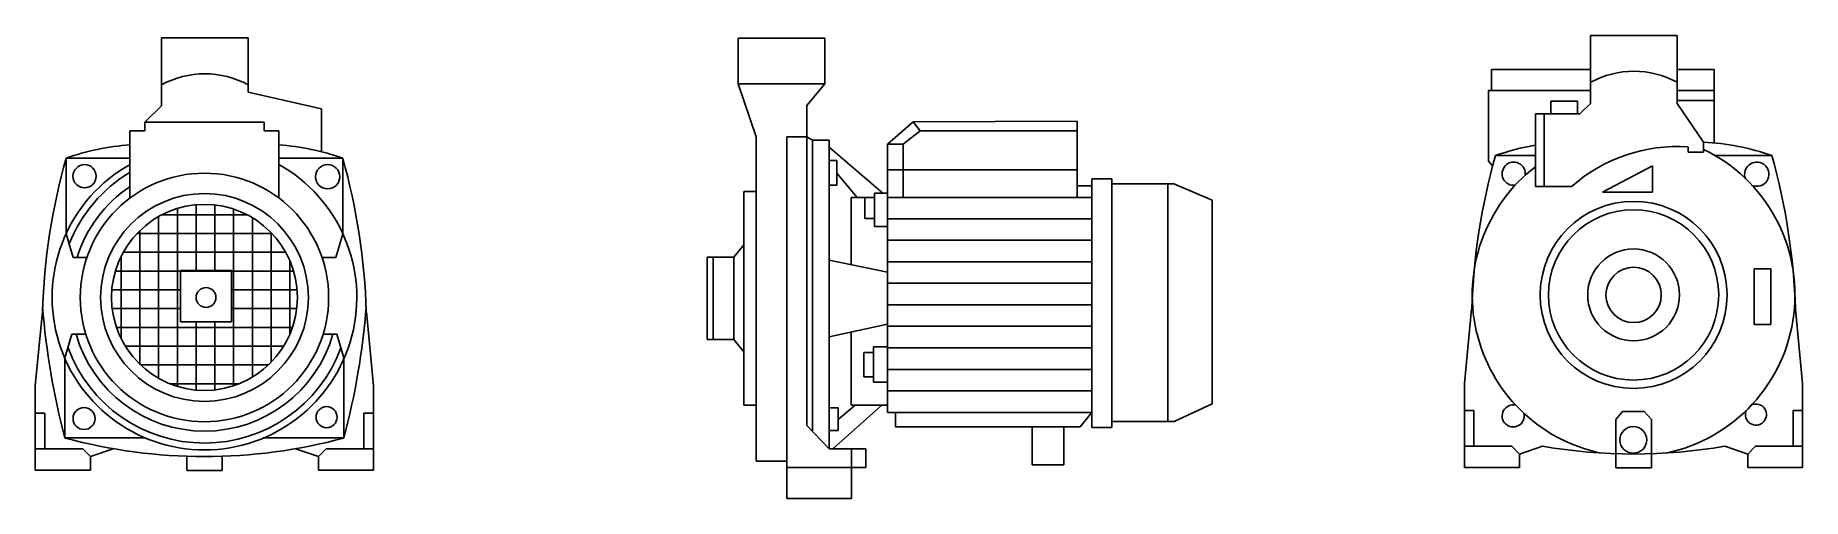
# Model space of a CAD drawing. Header units: millimetres. Extents: x 2254.8 to 2342.1, y 1580.8 to 1649.5.
# Drawn here: x 2254.764 to 2255.8, y 1649.261 to 1649.533 of the extents above; entities outside this region: 1.
import ezdxf

# ---------------------------------------------------------------- set-up
doc = ezdxf.new("R2010")
doc.units = ezdxf.units.MM
doc.layers.add('BOMBA', color=5, linetype='Continuous')

msp = doc.modelspace()

# ---------------------------------------------------------------- linework, layer by layer
msp.add_line((2293.4279, 1580.7636), (2342.1279, 1580.7636))
at = {"layer": 'BOMBA'}
for p, q in [((2255.6755, 1649.5053), (2255.6755, 1649.5328)), ((2255.7263, 1649.5328), (2255.6755, 1649.5328)), ((2255.7263, 1649.5053), (2255.7263, 1649.5328)), ((2254.8376, 1649.5038), (2254.8376, 1649.5313)), ((2254.8884, 1649.5313), (2254.8376, 1649.5313)), ((2254.8884, 1649.5038), (2254.8884, 1649.5313)), ((2255.1758, 1649.5311), (2255.2266, 1649.5311)), ((2255.1758, 1649.5045), (2255.1758, 1649.5311)), ((2255.2266, 1649.5311), (2255.2266, 1649.5045)), ((2255.6174, 1649.5005), (2255.6174, 1649.5128)), ((2255.6174, 1649.5128), (2255.6755, 1649.5128)), ((2255.7263, 1649.5128), (2255.748, 1649.5128)), ((2255.748, 1649.5128), (2255.748, 1649.4698)), ((2254.8376, 1649.4915), (2254.8376, 1649.5038)), ((2254.8884, 1649.5038), (2254.8884, 1649.4995)), ((2255.2266, 1649.5045), (2255.1758, 1649.5045)), ((2255.1862, 1649.4734), (2255.1758, 1649.5045)), ((2255.2159, 1649.4918), (2255.2266, 1649.5045)), ((2255.6755, 1649.493), (2255.6755, 1649.5053)), ((2255.7263, 1649.5053), (2255.7263, 1649.501)), ((2254.8278, 1649.482), (2254.8376, 1649.4915)), ((2254.8884, 1649.4995), (2254.9315, 1649.4898)), ((2255.2159, 1649.4734), (2255.2159, 1649.4918)), ((2255.6157, 1649.4591), (2255.6157, 1649.5005)), ((2255.6157, 1649.5005), (2255.6755, 1649.5005)), ((2255.6521, 1649.4868), (2255.6521, 1649.4943)), ((2255.6521, 1649.4943), (2255.6679, 1649.4943)), ((2255.6679, 1649.4943), (2255.6679, 1649.4868)), ((2255.6691, 1649.4868), (2255.6755, 1649.493)), ((2255.7263, 1649.493), (2255.7263, 1649.501)), ((2255.7263, 1649.5005), (2255.748, 1649.5005)), ((2255.7263, 1649.4946), (2255.748, 1649.4946)), ((2255.7263, 1649.493), (2255.7417, 1649.4703)), ((2254.8628, 1649.482), (2254.8278, 1649.482)), ((2254.8278, 1649.482), (2254.8278, 1649.477)), ((2254.8628, 1649.482), (2254.8978, 1649.482)), ((2254.8978, 1649.482), (2254.8978, 1649.477)), ((2254.9315, 1649.4898), (2254.9315, 1649.4646)), ((2255.2784, 1649.4821), (2255.2633, 1649.469)), ((2255.2784, 1649.4821), (2255.3744, 1649.4825)), ((2255.2784, 1649.4821), (2255.2825, 1649.477)), ((2255.3744, 1649.4825), (2255.3744, 1649.4379)), ((2255.6432, 1649.4443), (2255.6432, 1649.4868)), ((2255.6432, 1649.4868), (2255.6691, 1649.4868)), ((2255.6482, 1649.4443), (2255.6482, 1649.4868)), ((2254.8278, 1649.477), (2254.8191, 1649.477)), ((2254.8191, 1649.477), (2254.8191, 1649.4376)), ((2254.8978, 1649.477), (2254.9064, 1649.477)), ((2254.9064, 1649.477), (2254.9064, 1649.4376)), ((2255.1862, 1649.2834), (2255.1862, 1649.4734)), ((2255.2043, 1649.2615), (2255.2043, 1649.4734)), ((2255.2043, 1649.4734), (2255.2159, 1649.4734)), ((2255.2159, 1649.4734), (2255.2159, 1649.3043)), ((2255.2192, 1649.4714), (2255.2159, 1649.4734)), ((2255.2192, 1649.4714), (2255.2291, 1649.4714)), ((2255.2192, 1649.4714), (2255.2192, 1649.3009)), ((2255.2291, 1649.4714), (2255.2291, 1649.2907)), ((2255.2825, 1649.477), (2255.2724, 1649.469)), ((2255.2825, 1649.477), (2255.3744, 1649.477)), ((2254.7817, 1649.4165), (2254.7817, 1649.4609)), ((2254.7817, 1649.4609), (2254.8191, 1649.4609)), ((2254.9064, 1649.4609), (2254.9439, 1649.4609)), ((2254.9439, 1649.4609), (2254.9439, 1649.4165)), ((2255.2606, 1649.4403), (2255.2291, 1649.4674)), ((2255.2633, 1649.4379), (2255.2633, 1649.469)), ((2255.2724, 1649.469), (2255.2633, 1649.469)), ((2255.2724, 1649.4379), (2255.2724, 1649.469)), ((2255.6196, 1649.4624), (2255.6432, 1649.4624)), ((2255.7326, 1649.4644), (2255.7326, 1649.4675)), ((2255.7417, 1649.4644), (2255.7326, 1649.4644)), ((2255.7417, 1649.4703), (2255.7417, 1649.4644)), ((2255.7484, 1649.4624), (2255.7818, 1649.4624)), ((2255.2291, 1649.4595), (2255.2336, 1649.4595)), ((2255.2336, 1649.4595), (2255.2336, 1649.445)), ((2255.2336, 1649.4522), (2255.2455, 1649.4379)), ((2255.3744, 1649.454), (2255.2633, 1649.454)), ((2255.618, 1649.4565), (2255.6157, 1649.4591)), ((2255.7117, 1649.4564), (2255.6825, 1649.4409)), ((2255.7117, 1649.4409), (2255.7117, 1649.4564)), ((2255.1862, 1649.4414), (2255.1791, 1649.4414)), ((2255.1791, 1649.4414), (2255.1791, 1649.3788)), ((2255.2336, 1649.445), (2255.2291, 1649.445)), ((2255.2557, 1649.4209), (2255.2557, 1649.4403)), ((2255.2557, 1649.4403), (2255.2633, 1649.4403)), ((2255.3744, 1649.4446), (2255.383, 1649.4446)), ((2255.383, 1649.3031), (2255.383, 1649.4488)), ((2255.383, 1649.4488), (2255.3947, 1649.4488)), ((2255.3947, 1649.4488), (2255.3947, 1649.4458)), ((2255.3947, 1649.3066), (2255.3947, 1649.4458)), ((2255.3947, 1649.4458), (2255.4312, 1649.4458)), ((2255.4277, 1649.3065), (2255.4277, 1649.4458)), ((2255.4312, 1649.4458), (2255.4537, 1649.4362)), ((2255.6432, 1649.4443), (2255.6644, 1649.4443)), ((2255.6825, 1649.4409), (2255.7117, 1649.4409)), ((2254.8469, 1649.3271), (2254.8469, 1649.4315)), ((2254.8579, 1649.3951), (2254.8579, 1649.4336)), ((2254.8689, 1649.3951), (2254.8689, 1649.4334)), ((2254.8799, 1649.3275), (2254.8799, 1649.431)), ((2255.2557, 1649.4379), (2255.2419, 1649.4379)), ((2255.2419, 1649.4379), (2255.2419, 1649.3985)), ((2255.2499, 1649.4256), (2255.2499, 1649.4379)), ((2255.2633, 1649.312), (2255.2633, 1649.4379)), ((2255.2633, 1649.4379), (2255.383, 1649.4379)), ((2255.4537, 1649.4362), (2255.4537, 1649.317)), ((2254.8359, 1649.3318), (2254.8359, 1649.4268)), ((2254.8379, 1649.4278), (2254.8877, 1649.4278)), ((2254.8909, 1649.3326), (2254.8909, 1649.426)), ((2255.2557, 1649.4256), (2255.2499, 1649.4256)), ((2255.2633, 1649.4209), (2255.2557, 1649.4209)), ((2255.2633, 1649.4254), (2255.383, 1649.4254)), ((2254.7858, 1649.4027), (2254.7817, 1649.4165)), ((2254.8232, 1649.4168), (2254.9023, 1649.4168)), ((2254.8249, 1649.34), (2254.8249, 1649.4186)), ((2254.9019, 1649.3414), (2254.9019, 1649.4172)), ((2254.9398, 1649.4027), (2254.9439, 1649.4165)), ((2255.1791, 1649.4101), (2255.1731, 1649.4029)), ((2255.1791, 1649.3788), (2255.1791, 1649.4101)), ((2255.2633, 1649.4128), (2255.383, 1649.4128)), ((2254.7858, 1649.4027), (2254.7938, 1649.4027)), ((2254.8139, 1649.355), (2254.8139, 1649.4036)), ((2254.8151, 1649.4058), (2254.9104, 1649.4058)), ((2254.9129, 1649.358), (2254.9129, 1649.4006)), ((2254.9398, 1649.4027), (2254.9317, 1649.4027)), ((2255.1611, 1649.4029), (2255.1575, 1649.4029)), ((2255.1575, 1649.4029), (2255.1575, 1649.3547)), ((2255.1731, 1649.4029), (2255.1611, 1649.4029)), ((2255.1611, 1649.4029), (2255.1611, 1649.3547)), ((2255.1731, 1649.3547), (2255.1731, 1649.4029)), ((2255.2291, 1649.4011), (2255.2633, 1649.3941)), ((2255.2633, 1649.4002), (2255.383, 1649.4002)), ((2254.8105, 1649.3948), (2254.915, 1649.3948)), ((2254.8637, 1649.3951), (2254.8487, 1649.3951)), ((2254.8487, 1649.3951), (2254.8487, 1649.3651)), ((2254.8787, 1649.3951), (2254.8637, 1649.3951)), ((2254.8787, 1649.3651), (2254.8787, 1649.3951)), ((2255.7714, 1649.396), (2255.7714, 1649.3634)), ((2255.7812, 1649.396), (2255.7714, 1649.396)), ((2255.7812, 1649.3634), (2255.7812, 1649.396)), ((2254.8084, 1649.3838), (2254.8487, 1649.3838)), ((2254.8787, 1649.3838), (2254.9171, 1649.3838)), ((2255.1791, 1649.3788), (2255.1791, 1649.3162)), ((2255.2633, 1649.3876), (2255.383, 1649.3876)), ((2254.7636, 1649.3275), (2254.7678, 1649.3709)), ((2254.8086, 1649.3728), (2254.8487, 1649.3728)), ((2254.8787, 1649.3728), (2254.9169, 1649.3728)), ((2254.9619, 1649.3275), (2254.9577, 1649.3709)), ((2255.2633, 1649.375), (2255.383, 1649.375)), ((2255.6016, 1649.329), (2255.6057, 1649.3724)), ((2255.7998, 1649.329), (2255.7956, 1649.3724)), ((2254.7851, 1649.3578), (2254.781, 1649.3439)), ((2254.7851, 1649.3578), (2254.7932, 1649.3578)), ((2254.8111, 1649.3618), (2254.9144, 1649.3618)), ((2254.8487, 1649.3651), (2254.8787, 1649.3651)), ((2254.8579, 1649.325), (2254.8579, 1649.3651)), ((2254.8689, 1649.3251), (2254.8689, 1649.3651)), ((2254.9404, 1649.3578), (2254.9323, 1649.3578)), ((2254.9404, 1649.3578), (2254.9445, 1649.3439)), ((2255.2291, 1649.3562), (2255.2633, 1649.3636)), ((2255.242, 1649.3162), (2255.242, 1649.359)), ((2255.2633, 1649.3624), (2255.383, 1649.3624)), ((2255.7714, 1649.3634), (2255.7812, 1649.3634)), ((2254.8163, 1649.3508), (2254.9093, 1649.3508)), ((2255.1575, 1649.3547), (2255.1611, 1649.3547)), ((2255.1611, 1649.3547), (2255.1731, 1649.3547)), ((2255.1791, 1649.3475), (2255.1731, 1649.3547)), ((2255.2551, 1649.3471), (2255.2494, 1649.3471)), ((2255.2494, 1649.3471), (2255.2494, 1649.3329)), ((2255.2551, 1649.3297), (2255.2551, 1649.3504)), ((2255.2551, 1649.3504), (2255.2633, 1649.3504)), ((2255.2633, 1649.3498), (2255.383, 1649.3498)), ((2254.781, 1649.3439), (2254.781, 1649.297)), ((2254.8252, 1649.3398), (2254.9004, 1649.3398)), ((2254.9445, 1649.3439), (2254.9445, 1649.297)), ((2255.2633, 1649.3372), (2255.383, 1649.3372)), ((2254.7636, 1649.2782), (2254.7636, 1649.3275)), ((2254.8422, 1649.3288), (2254.8834, 1649.3288)), ((2254.9619, 1649.2782), (2254.9619, 1649.3275)), ((2255.2494, 1649.3329), (2255.2551, 1649.3329)), ((2255.2633, 1649.3297), (2255.2551, 1649.3297)), ((2255.6016, 1649.2797), (2255.6016, 1649.329)), ((2255.7998, 1649.2797), (2255.7998, 1649.329)), ((2255.1791, 1649.3162), (2255.1862, 1649.3162)), ((2255.2312, 1649.2907), (2255.2599, 1649.3162)), ((2255.2344, 1649.3079), (2255.2443, 1649.3162)), ((2255.2633, 1649.3162), (2255.242, 1649.3162)), ((2255.2633, 1649.3246), (2255.383, 1649.3246)), ((2255.2633, 1649.3162), (2255.2633, 1649.3162)), ((2255.4537, 1649.317), (2255.4313, 1649.3066)), ((2254.7636, 1649.3115), (2254.7692, 1649.3115)), ((2254.7692, 1649.3115), (2254.7692, 1649.2907)), ((2254.9619, 1649.3115), (2254.9563, 1649.3115)), ((2254.9563, 1649.3115), (2254.9563, 1649.2907)), ((2255.2291, 1649.3146), (2255.2344, 1649.3146)), ((2255.2344, 1649.3146), (2255.2344, 1649.3013)), ((2255.383, 1649.312), (2255.2633, 1649.312)), ((2255.2679, 1649.312), (2255.2679, 1649.3035)), ((2255.3762, 1649.3035), (2255.383, 1649.312)), ((2255.4313, 1649.3066), (2255.3947, 1649.3066)), ((2255.3947, 1649.3066), (2255.3947, 1649.3031)), ((2255.6016, 1649.313), (2255.6071, 1649.313)), ((2255.6071, 1649.313), (2255.6071, 1649.2922)), ((2255.6941, 1649.3125), (2255.6903, 1649.3079)), ((2255.6903, 1649.2878), (2255.6903, 1649.3079)), ((2255.7068, 1649.3125), (2255.6941, 1649.3125)), ((2255.7111, 1649.3079), (2255.7068, 1649.3125)), ((2255.7111, 1649.2878), (2255.7111, 1649.3079)), ((2255.7998, 1649.313), (2255.7943, 1649.313)), ((2255.7943, 1649.313), (2255.7943, 1649.2922)), ((2254.781, 1649.297), (2254.8282, 1649.297)), ((2254.9445, 1649.297), (2254.8973, 1649.297)), ((2255.2291, 1649.2907), (2255.2159, 1649.3043)), ((2255.2344, 1649.3013), (2255.2291, 1649.3013)), ((2255.2679, 1649.3035), (2255.3762, 1649.3035)), ((2255.3481, 1649.3035), (2255.3481, 1649.2812)), ((2255.3667, 1649.2812), (2255.3667, 1649.3035)), ((2255.3947, 1649.3031), (2255.383, 1649.3031)), ((2254.7914, 1649.2907), (2254.7636, 1649.2907)), ((2254.7959, 1649.2861), (2254.7914, 1649.2907)), ((2254.7959, 1649.2861), (2254.8093, 1649.2907)), ((2254.7959, 1649.2782), (2254.7959, 1649.2861)), ((2254.8524, 1649.278), (2254.8524, 1649.2863)), ((2254.8732, 1649.278), (2254.8732, 1649.2863)), ((2254.9297, 1649.2861), (2254.9162, 1649.2907)), ((2254.9297, 1649.2861), (2254.9342, 1649.2907)), ((2254.9297, 1649.2782), (2254.9297, 1649.2861)), ((2254.9342, 1649.2907), (2254.9619, 1649.2907)), ((2255.2291, 1649.2907), (2255.2505, 1649.2907)), ((2255.2421, 1649.2797), (2255.2421, 1649.2907)), ((2255.2505, 1649.2907), (2255.2505, 1649.2797)), ((2255.6293, 1649.2922), (2255.6016, 1649.2922)), ((2255.6338, 1649.2876), (2255.6293, 1649.2922)), ((2255.6338, 1649.2876), (2255.6473, 1649.2922)), ((2255.6338, 1649.2797), (2255.6338, 1649.2876)), ((2255.6903, 1649.2795), (2255.6903, 1649.2878)), ((2255.7111, 1649.2795), (2255.7111, 1649.2878)), ((2255.7676, 1649.2876), (2255.7541, 1649.2922)), ((2255.7676, 1649.2876), (2255.7721, 1649.2922)), ((2255.7676, 1649.2797), (2255.7676, 1649.2876)), ((2255.7721, 1649.2922), (2255.7998, 1649.2922)), ((2254.7959, 1649.2782), (2254.7636, 1649.2782)), ((2254.8628, 1649.278), (2254.8524, 1649.278)), ((2254.8628, 1649.278), (2254.8732, 1649.278)), ((2254.9297, 1649.2782), (2254.9619, 1649.2782)), ((2255.2043, 1649.2834), (2255.1862, 1649.2834)), ((2255.2421, 1649.2797), (2255.2043, 1649.2797)), ((2255.2505, 1649.2797), (2255.2421, 1649.2797)), ((2255.2421, 1649.2797), (2255.2421, 1649.2615)), ((2255.3481, 1649.2812), (2255.3667, 1649.2812)), ((2255.6338, 1649.2797), (2255.6016, 1649.2797)), ((2255.7007, 1649.2795), (2255.6903, 1649.2795)), ((2255.7007, 1649.2795), (2255.7111, 1649.2795)), ((2255.7676, 1649.2797), (2255.7998, 1649.2797)), ((2255.2421, 1649.2615), (2255.2043, 1649.2615))]:
    msp.add_line(p, q, dxfattribs=at)
for centre, radius in [((2254.7925, 1649.4503), 0.0068), ((2254.8628, 1649.3793), 0.0728), ((2254.935, 1649.45), 0.00711), ((2254.8628, 1649.3793), 0.0609), ((2254.8628, 1649.3793), 0.0545), ((2255.7007, 1649.3808), 0.0548), ((2255.7007, 1649.3808), 0.0499), ((2255.7007, 1649.3808), 0.0269), ((2255.7007, 1649.3808), 0.0162), ((2254.8637, 1649.3793), 0.0058), ((2254.9344, 1649.3092), 0.00619), ((2254.7922, 1649.3084), 0.00646), ((2255.7005, 1649.2959), 0.00786)]:
    msp.add_circle(centre, radius, dxfattribs=at)
for centre, radius, start, end in [((2254.863, 1649.457), 0.0533, 61.4965, 118.5035), ((2255.7009, 1649.4585), 0.0533, 61.4965, 118.5035), ((2255.1486, 1649.3584), 0.381, 164.3919, 178.1177), ((2254.8293, 1649.3243), 0.1447, 94.043, 109.2338), ((2254.8962, 1649.3243), 0.1447, 70.7662, 85.957), ((2254.5769, 1649.3584), 0.381, 1.8823, 15.6081), ((2255.9866, 1649.3599), 0.381, 164.3919, 178.1177), ((2255.6673, 1649.3258), 0.1447, 99.5862, 109.2338), ((2255.7261, 1649.3747), 0.093, 86.0047, 131.6207), ((2255.7007, 1649.3808), 0.0946, 281.7022, 64.3116), ((2255.7341, 1649.3258), 0.1447, 70.7662, 87.0066), ((2255.4148, 1649.3599), 0.381, 1.8823, 15.6081), ((2254.8628, 1649.3793), 0.0893, 119.2645, 60.7355), ((2254.8628, 1649.3793), 0.0853, 120.7594, 158.4401), ((2255.7007, 1649.3808), 0.0946, 127.4772, 258.2978), ((2255.6304, 1649.4518), 0.0068, 351.2026, 278.1599), ((2255.7729, 1649.4515), 0.00711, 246.6717, 202.1764), ((2254.8628, 1649.3793), 0.0783, 123.892, 162.5676), ((2255.2039, 1649.4085), 0.4374, 184.5284, 194.7802), ((2254.5216, 1649.4085), 0.4374, 345.2198, 355.4716), ((2254.8628, 1649.3793), 0.0783, 195.963, 344.037), ((2254.8628, 1649.3793), 0.0853, 200.2953, 339.7047), ((2255.6301, 1649.3099), 0.00646, 76.9784, 13.2743), ((2255.7724, 1649.3107), 0.00619, 157.8638, 113.4033), ((2254.8628, 1649.5988), 0.3127, 254.8457, 285.1543), ((2255.7007, 1649.6003), 0.3127, 260.1622, 279.8378)]:
    msp.add_arc(centre, radius, start, end, dxfattribs=at)
for p in [(2255.2633, 1649.4254), (2255.2633, 1649.4128), (2255.2633, 1649.4002), (2255.2633, 1649.3876), (2255.2633, 1649.375), (2255.2633, 1649.3624), (2255.2633, 1649.3498), (2255.2633, 1649.3372), (2255.2633, 1649.3246)]:
    msp.add_point(p, dxfattribs=at)

doc.saveas('drawing.dxf')
